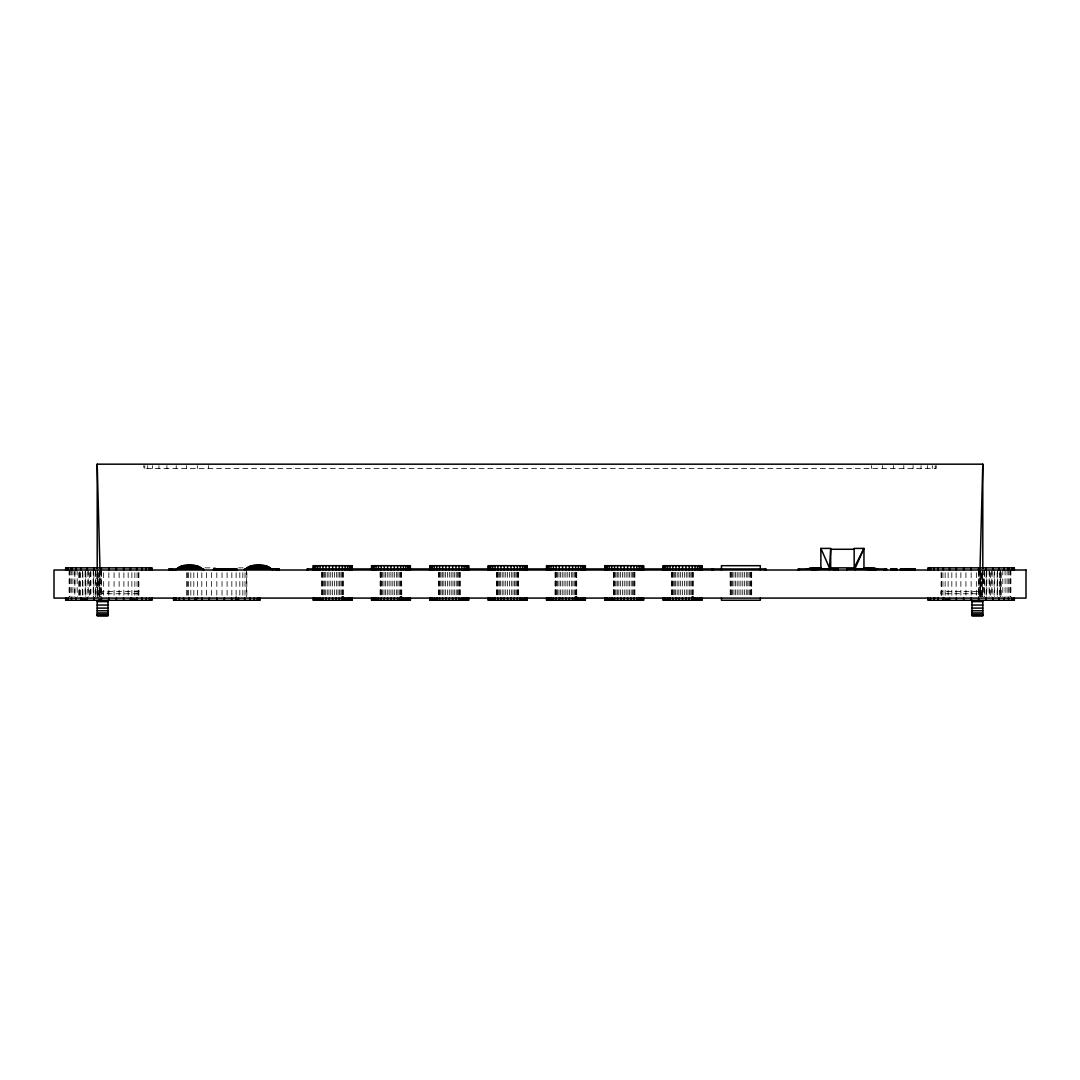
<?xml version="1.0" encoding="UTF-8"?>
<svg xmlns="http://www.w3.org/2000/svg" width="1080" height="1080" viewBox="0 0 1080 1080"><rect width="100%" height="100%" fill="white"/><g stroke="black" fill="none" stroke-linecap="round" stroke-linejoin="round"><path stroke-width="0.75" stroke-dasharray="5 3.75" d="M979.776 596.106L979.992 570.011L980.748 596.444L980.788 571.671M982.301 596.444L982.8 570.011L984.177 596.444M95.823 596.444L97.2 570.011L97.7 596.444L97.727 570.011M97.2 571.631L97.2 597.969L100.224 596.106L97.2 594.23L99.819 571.631M980.465 596.808L979.803 594.23L982.598 571.631M99.536 596.808L100.022 571.631M204.93 567.851L215.312 567.851M238.464 567.851L243.095 567.851M97.2 594.23L101.52 594.23M978.48 594.23L982.8 594.23M979.803 594.23L981.801 596.727M99.266 571.631L100.224 596.106M1010.88 570.011L1010.88 596.444M1010.637 570.011L1010.637 596.444M1009.922 570.011L1009.908 596.444M1008.734 570.011L1008.707 596.444M1007.087 570.011L1007.087 596.444M1005.089 570.011L1005.089 596.444M1002.78 570.011L1002.78 596.444M1001.16 572.711L1001.16 597.011M1000.701 572.711L1000.701 597.011M1000.35 570.011L1000.35 596.444M1000.215 570.011L1000.215 596.444M999.351 572.711L999.351 597.011M997.637 571.671L997.637 596.444M997.488 570.011L997.488 596.444M997.137 572.711L997.137 597.011M994.68 570.011L994.68 596.444M994.14 572.711L994.14 597.011M992.048 571.671L992.048 596.444M991.872 570.011L991.872 596.444M990.441 572.711L990.441 597.011M989.334 571.671L989.334 596.444M989.145 570.011L989.145 596.444M986.783 570.011L986.783 596.444M986.58 571.671L986.58 596.444M986.148 572.711L986.148 597.011M984.461 571.671L984.461 596.444M984.272 570.011L984.272 596.444M982.8 570.011L982.8 596.727M982.274 570.011L982.449 596.444M981.41 572.711L981.41 597.011M980.654 570.011L980.654 596.444M979.452 570.011L979.452 596.444M978.723 571.671L978.723 596.444M978.48 570.011L978.48 596.727M976.347 572.711L976.347 597.011M972 591.611L972 593.77M971.136 572.711L971.136 597.011M965.925 572.711L965.925 597.011M960.863 572.711L960.863 597.011M956.124 572.711L956.124 597.011M951.831 572.711L951.831 597.011M948.132 572.711L948.132 597.011M945.135 572.711L945.135 597.011M942.921 572.711L942.921 597.011M941.571 572.711L941.571 597.011M941.112 572.711L941.112 597.011M936.198 465.615L936.198 468.49L143.802 468.49L143.802 465.615M935.213 465.615L935.213 468.49M932.297 465.615L932.297 468.49M927.518 465.615L927.518 468.49M921.038 465.615L921.038 468.49M913.059 465.615L913.059 468.49M903.798 465.615L903.798 468.49M893.565 465.615L893.565 468.49M882.657 465.615L882.657 468.49M871.398 465.615L871.398 468.49M751.68 572.279L751.68 596.97M751.518 572.279L751.518 596.97M751.032 572.279L751.032 596.97M750.236 572.279L750.236 596.97M749.155 572.279L749.155 596.97M747.819 572.279L747.819 596.97M746.28 572.279L746.28 596.97M744.579 572.279L744.579 596.97M742.757 572.279L742.757 596.97M740.88 572.279L740.88 596.97M739.004 572.279L739.004 596.97M737.181 572.279L737.181 596.97M735.48 572.279L735.48 596.97M733.941 572.279L733.941 596.97M732.605 572.279L732.605 596.97M731.525 572.279L731.525 596.97M730.728 572.279L730.728 596.97M730.08 572.279L730.242 596.97M693.36 572.279L693.198 595.323M692.712 572.279L692.712 595.323M691.916 572.279L691.916 595.323M690.836 572.279L690.836 595.323M689.499 572.279L689.499 596.97M687.96 572.279L687.96 596.97M686.259 572.279L686.259 596.97M684.437 572.279L684.437 596.97M682.56 572.279L682.56 596.97M680.683 572.279L680.683 596.97M678.861 572.279L678.861 596.97M677.16 572.279L677.16 596.97M675.621 572.279L675.621 596.97M674.285 572.279L674.285 596.97M673.205 572.279L673.205 596.97M672.408 572.279L672.408 596.97M671.922 572.279L671.922 596.97M671.76 572.279L671.76 596.97M634.878 572.279L634.878 596.97M634.392 572.279L634.392 596.97M633.596 572.279L633.596 596.97M632.515 572.279L632.515 596.97M631.179 572.279L631.179 596.97M629.64 572.279L629.64 596.97M627.939 572.279L627.939 596.97M626.117 572.279L626.117 596.97M624.24 572.279L624.24 596.97M622.364 572.279L622.364 596.97M620.541 572.279L620.541 596.97M618.84 572.279L618.84 596.97M617.301 572.279L617.301 596.97M615.965 572.279L615.965 596.97M614.885 572.279L614.885 596.97M614.088 572.279L614.088 596.97M613.602 572.279L613.602 596.97M613.44 572.279L613.44 596.97M576.72 572.279L576.72 595.323M576.558 572.279L576.558 595.323M576.072 572.279L576.072 595.323M575.276 572.279L575.276 595.323M574.196 572.279L574.196 595.323M572.859 572.279L572.859 596.97M571.32 572.279L571.32 596.97M569.619 572.279L569.619 596.97M567.797 572.279L567.797 596.97M565.92 572.279L565.92 596.97M564.043 572.279L564.043 596.97M562.221 572.279L562.221 596.97M560.52 572.279L560.52 596.97M558.981 572.279L558.981 596.97M557.644 572.279L557.644 596.97M556.565 572.279L556.565 596.97M555.768 572.279L555.768 596.97M555.282 572.279L555.282 596.97M555.12 572.279L555.12 596.97M518.4 572.279L518.4 596.97M518.238 572.279L518.238 596.97M517.752 572.279L517.752 596.97M516.956 572.279L516.956 596.97M515.875 572.279L515.875 596.97M514.539 572.279L514.539 596.97M513 572.279L513 596.97M511.299 572.279L511.299 596.97M509.476 572.279L509.476 596.97M507.6 572.279L507.6 596.97M505.724 572.279L505.724 596.97M503.901 572.279L503.901 596.97M502.2 572.279L502.2 596.97M500.661 572.279L500.661 596.97M499.325 572.279L499.325 596.97M498.245 572.279L498.245 596.97M497.448 572.279L497.448 596.97M496.962 572.279L496.962 596.97M496.8 572.279L496.8 596.97M460.08 572.279L460.08 596.97M459.918 572.279L459.918 596.97M459.432 572.279L459.432 596.97M458.636 572.279L458.636 596.97M457.556 572.279L457.556 596.97M456.219 572.279L456.219 596.97M454.68 572.279L454.68 596.97M452.979 572.279L452.979 596.97M451.157 572.279L451.157 596.97M449.28 572.279L449.28 596.97M447.404 572.279L447.404 596.97M445.581 572.279L445.581 596.97M443.88 572.279L443.88 596.97M442.341 572.279L442.341 596.97M441.005 572.279L441.005 596.97M439.925 572.279L439.925 596.97M439.128 572.279L439.128 596.97M438.48 572.279L438.642 596.97M401.598 572.279L401.76 595.323M401.112 572.279L401.112 595.323M400.315 572.279L400.315 595.323M399.236 572.279L399.236 595.323M397.899 572.279L397.899 596.97M396.36 572.279L396.36 596.97M394.659 572.279L394.659 596.97M392.837 572.279L392.837 596.97M390.96 572.279L390.96 596.97M389.084 572.279L389.084 596.97M387.261 572.279L387.261 596.97M385.56 572.279L385.56 596.97M384.021 572.279L384.021 596.97M382.685 572.279L382.685 596.97M381.605 572.279L381.605 596.97M380.808 572.279L380.808 596.97M380.322 572.279L380.322 596.97M380.16 572.279L380.16 596.97M343.278 572.279L343.278 595.323M342.792 572.279L342.792 595.323M341.996 572.279L341.996 595.323M340.916 572.279L340.916 595.323M339.579 572.279L339.579 596.97M338.04 572.279L338.04 596.97M336.339 572.279L336.339 596.97M334.517 572.279L334.517 596.97M332.64 572.279L332.64 596.97M330.764 572.279L330.764 596.97M328.941 572.279L328.941 596.97M327.24 572.279L327.24 596.97M325.701 572.279L325.701 596.97M324.365 572.279L324.365 596.97M323.285 572.279L323.285 596.97M322.488 572.279L322.488 596.97M322.002 572.279L322.002 596.97M321.84 572.279L321.84 596.97M246.847 572.711L246.847 597.011M246.388 569.471L246.388 597.011M245.025 572.711L245.025 597.011M242.825 572.711L242.825 597.011M239.814 572.711L239.814 597.011M236.115 572.711L236.115 595.39M231.835 572.711L231.835 597.011M227.084 572.711L227.084 597.011M222.035 572.711L222.035 597.011M216.824 572.711L216.824 597.011M211.599 572.711L211.599 597.011M208.602 465.615L208.602 468.49M206.55 572.711L206.55 597.011M201.812 572.711L201.812 597.011M197.519 572.711L197.519 597.011M197.343 465.615L197.343 468.49M193.82 572.711L193.82 597.011M190.822 572.711L190.822 597.011M188.609 572.711L188.609 597.011M187.245 572.711L187.245 597.011M186.8 572.711L186.8 597.011M186.435 465.615L186.435 468.49M176.202 465.615L176.202 468.49M166.941 465.615L166.941 468.49M158.963 465.615L158.963 468.49M152.483 465.615L152.483 468.49M147.703 465.615L147.703 468.49M144.788 465.615L144.788 468.49M138.888 572.711L138.888 597.011M138.429 572.711L138.429 597.011M137.079 572.711L137.079 597.011M134.865 572.711L134.865 597.011M131.868 572.711L131.868 597.011M128.169 572.711L128.169 597.011M123.876 572.711L123.876 597.011M119.138 572.711L119.138 597.011M114.075 572.711L114.075 597.011M108.864 572.711L108.864 597.011M108 591.611L108 593.77M103.653 572.711L103.653 597.011M101.52 571.631L101.52 597.969M101.277 570.011L101.277 596.444M100.548 570.011L100.548 596.444M99.347 570.011L99.347 596.444M98.591 572.711L98.591 597.011M97.551 571.671L97.551 596.444M95.728 570.011L95.728 596.444M95.54 571.671L95.54 596.444M93.852 572.711L93.852 597.011M93.42 570.011L93.42 596.444M93.218 570.011L93.218 596.444M90.855 571.671L90.855 596.444M90.666 571.671L90.666 596.444M89.559 572.711L89.559 597.011M88.128 570.011L88.128 596.444M87.953 571.671L87.953 596.444M85.86 572.711L85.86 597.011M85.32 570.011L85.32 596.444M85.145 571.671L85.145 596.444M82.863 572.711L82.863 597.011M82.512 571.671L82.512 596.444M82.364 571.671L82.364 596.444M80.649 572.711L80.649 597.011M79.785 571.671L79.65 596.444M79.299 572.711L79.299 597.011M78.84 572.711L78.84 597.011M77.126 570.011L77.22 596.444M74.912 570.011L74.912 596.444M74.831 571.671L74.831 596.444M72.913 570.011L72.913 596.444M71.294 570.011L71.267 596.444M70.079 570.011L70.092 596.444M69.363 570.011L69.363 596.444M69.12 570.011L69.12 596.444M139.023 591.611L102.303 591.611L102.303 593.77L139.023 593.77L139.023 591.611M977.697 591.611L940.977 591.611L940.977 593.77L977.697 593.77L977.697 591.611"/><path stroke-width="1.5" d="M980.033 568.337L982.8 464.171L97.2 464.171L97.2 568.337M225.518 570.011L225.599 568.931L225.801 570.011L226.138 568.931L226.597 570.011L227.381 568.931L227.381 570.011L228.596 568.931L228.744 570.011L228.11 568.931L231.134 570.011M223.169 570.011L223.263 568.931L223.574 570.011L224.1 568.931L224.1 570.011L224.626 568.931L228.245 570.011L229.041 568.931L229.041 570.011L230.324 568.931L236.817 570.011L236.817 568.931L213.57 568.931L213.57 570.011L215.703 568.931L216.432 570.011L216.432 568.931L219.537 570.011L219.537 568.931L217.053 570.011L217.053 568.931L215.703 570.011L213.57 568.931M136.89 598.091L136.633 600.25L130.464 598.091L130.464 600.25M342.36 598.091L342.36 600.25L345.141 598.091L347.531 600.25L347.868 598.091L349.475 600.25L349.475 598.091M459 600.25L458.69 598.091L461.781 600.25L461.781 598.091L464.171 600.25L464.508 598.091L466.115 600.25L466.115 598.091M639.131 600.25L639.131 598.091L636.741 600.25L636.741 598.091L639.131 600.25L639.468 598.091L641.075 600.25L641.075 598.091M911.331 570.011L911.709 568.931L911.709 570.011L912.02 568.931L912.83 570.011L912.83 568.931L913.545 570.011L913.545 568.931L914.112 570.011L914.558 568.931L914.868 570.011L914.963 568.931L900.45 568.931L900.45 570.011L900.841 568.931L900.882 570.011L903.231 568.931L903.231 570.011L903.528 568.931M225.558 570.011L225.518 568.931L225.558 570.011L225.801 568.931L226.435 570.011L227.61 568.931L228.11 570.011L227.151 568.931M257.904 598.091L257.499 600.25L257.499 598.091M912.371 570.011L912.587 568.931L912.614 570.011L912.303 568.931L911.561 570.011L911.129 568.931L911.129 570.011L910.602 568.931L910.602 570.011L910.008 568.931L910.008 570.011L909.279 568.931L909.279 570.011L908.442 568.931L907.403 570.011L906.147 568.931L904.689 570.011L904.163 568.931L904.163 570.011L903.353 568.931L902.637 570.011L902.813 568.931L903.353 570.011L904.298 568.931L904.298 570.011L905.202 568.931L906.147 570.011L906.822 568.931L906.674 570.011L905.958 568.931L905.958 570.011L904.216 568.931M145.733 570.011L146.273 567.851L146.273 570.011M1008.005 570.011L1008.545 567.851L1008.545 570.011M501.647 598.091L500.945 600.25L500.945 598.091M559.967 598.091L559.264 600.25L559.264 598.091M676.607 598.091L675.905 600.25L675.905 598.091M911.196 568.931L912.074 570.011L912.371 568.931M904.271 568.931L904.163 570.011M226.138 570.011L226.53 568.931L227.151 570.011L226.597 568.931L225.95 570.011L225.95 568.931L225.315 570.011L225.315 568.931L224.626 570.011L223.479 568.931L216.904 570.011L216.904 568.931L221.346 570.011L223.479 568.931L223.83 570.011L223.83 568.931L224.329 570.011L224.329 568.931L225.774 570.011L225.801 568.931L226.166 570.011L226.138 568.931M914.963 570.011L914.868 568.931L914.382 570.011L914.382 568.931L913.775 570.011L913.775 568.931L913.032 570.011L913.194 568.931L912.343 570.011L911.952 568.931M227.016 570.011L227.489 568.931M855.36 570.011L855.36 567.851L863.96 548.411L854.172 548.411L854.172 567.851L863.96 548.411L863.96 569.255L873.369 569.673M910.845 570.011L911.331 568.931L911.196 570.011L910.17 568.931L909.738 570.011L909.738 568.931L907.24 570.011L907.295 568.931L908.942 570.011L909.077 568.931L908.307 570.011L907.47 568.931L907.403 570.011M219.038 570.011L219.537 568.931M896.319 570.011L896.818 568.931L890.851 568.931L890.851 570.011L892.985 568.931L892.985 570.011L896.818 568.931L896.818 570.011L895.064 568.931L895.064 570.011L893.727 568.931L892.917 570.011L892.229 568.931L892.229 570.011L890.851 568.931M934.74 598.091L933.728 600.25L933.728 598.091M900.841 570.011L901.382 568.931L902.138 570.011L900.882 568.931M906.822 570.011L907.403 568.931M342.36 600.25L343.548 598.091L345.141 600.25L347.531 598.091L347.531 600.25M400.68 600.25L401.868 598.091L403.461 600.25L405.851 598.091L405.851 600.25L403.461 598.091L400.68 600.25L400.68 598.091M575.64 600.25L576.828 598.091L578.421 600.25L580.811 598.091L580.811 600.25L578.421 598.091L575.64 600.25L575.64 598.091M692.28 600.25L693.468 598.091L695.061 600.25L697.451 598.091L697.451 600.25L695.061 598.091L692.28 600.25L692.28 598.091M909.077 570.011L909.738 568.931M901.976 570.011L902.637 568.931M907.24 568.931L905.202 570.011M912.074 570.011L912.074 568.931L911.952 570.011L911.547 568.931L910.737 570.011L910.845 568.931L910.318 570.011L908.942 568.931M904.271 570.011L905.121 568.931L905.283 570.011M175.541 570.011C182.358 562.977 196.722 562.977 203.526 570.011L203.526 568.931L169.061 568.931L169.061 570.011M272.592 570.011C265.761 562.964 251.343 562.964 244.512 570.011L244.512 568.931L279.045 568.931L279.045 570.011M909.779 570.011L910.737 568.931M609.35 598.091L609.35 600.25L611.496 598.091L614.52 600.25L614.52 598.091M223.182 568.931L223.412 570.011L224.559 568.931L224.559 570.011M317.75 598.091L317.75 600.25L320.004 598.091L322.92 600.25L322.92 598.091M317.75 600.25L320.139 598.091L320.139 600.25L320.004 598.091M461.781 600.25L464.171 598.091L464.171 600.25M609.35 600.25L611.739 598.091L611.739 600.25L611.496 598.091M197.573 598.091L195.169 600.25L195.169 598.091M99.36 599.859L97.2 601.614L97.2 615.83L108 615.83L108 600.25M228.596 570.011L230.351 568.931L232.538 570.011L236.817 568.931M277.965 570.011L277.965 568.931L275.819 570.011L279.045 568.931M886.586 570.011L886.586 568.931L883.899 570.011L885.505 568.931L885.505 570.011M228.744 568.931L229.554 570.011L229.554 568.931L231.039 570.011L234.468 568.931L234.468 570.011L231.039 568.931L230.324 570.011L230.351 568.931M101.52 600.25L97.2 601.614L108 601.614M833.76 570.011L838.08 568.931L838.08 570.011M829.453 569.255L806.544 568.823L820.867 567.851M811.404 569.673L820.867 569.255L820.867 548.411L830.696 548.411L830.696 567.851M271.269 569.147L277.965 568.931M854.172 549.274L830.696 549.274L829.453 570.011M182.52 565.826L196.547 565.826M251.492 565.826L265.613 565.826M180.9 566.204L198.167 566.204M249.872 566.204L267.233 566.204M179.347 566.838L199.719 566.838M248.319 566.838L268.785 566.838M177.917 567.702L201.15 567.702M246.888 567.702L270.216 567.702M855.36 567.851L829.453 567.851L820.867 548.411M863.96 567.851L878.189 568.823L863.96 568.823L876.501 569.687M809.703 568.094L820.867 568.094M863.96 568.094L875.029 568.094M176.648 568.769L202.433 568.769M245.606 568.769L271.485 568.769M806.544 568.823L820.867 568.823M838.08 568.931L798.107 568.931L798.107 570.011M886.586 568.931L846.747 568.931L846.747 570.011M855.36 569.255L863.96 569.255M972 601.614L982.8 601.614L982.8 615.83L972 615.83L972 600.25M97.2 605.03L108 605.03M972 605.03L982.8 605.03M97.2 608.108L108 608.108M972 608.108L982.8 608.108M97.2 610.767L108 610.767M972 610.767L982.8 610.767M97.2 612.927L108 612.927M972 612.927L982.8 612.927M97.2 614.52L108 614.52M972 614.52L982.8 614.52M97.2 615.492L108 615.492M972 615.492L982.8 615.492M174.528 570.011L169.061 568.931L171.288 570.011L170.141 568.931L170.141 570.011M170.141 568.931L173.07 569.66M978.48 600.25L982.8 601.614M900.45 568.931L902.799 570.011L902.138 568.931M232.538 570.011L231.134 568.931L231.107 570.011M236.061 598.091L238.464 600.25L238.464 598.091M906.674 568.931L907.47 570.011M903.744 570.011L902.799 568.931M934.268 570.011L933.728 567.851L933.728 570.011M71.996 570.011L71.456 567.851L71.456 570.011M175.73 598.091L176.135 600.25L176.135 598.091M943.366 600.25L943.11 598.091L949.536 600.25L949.536 598.091M81.095 600.25L80.838 598.091L87.264 600.25L87.264 598.091M97.2 464.171L99.968 568.337M1014.336 570.011L1014.336 567.851L927.936 567.851L927.936 570.011M1014.336 598.091L1014.336 600.25L927.936 600.25L927.936 598.091M1013.675 567.851L1013.675 570.011M1013.675 598.091L1013.675 600.25M1011.731 567.851L1011.731 570.011M1011.731 598.091L1011.731 600.25M1008.545 598.091L1008.545 600.25M1004.225 567.851L1004.225 570.011M1004.225 598.091L1004.225 600.25M998.905 567.851L998.905 570.011M998.905 598.091L998.905 600.25M992.736 567.851L992.736 570.011M992.736 598.091L992.736 600.25M985.905 567.851L985.905 570.011M985.905 598.091L985.905 600.25M982.8 464.171L982.8 568.337M978.642 567.851L978.642 570.011M978.642 598.091L978.642 600.25M971.136 567.851L971.136 570.011M971.136 598.091L971.136 600.25M963.63 567.851L963.63 570.011M963.63 598.091L963.63 600.25M956.367 567.851L956.367 570.011M956.367 598.091L956.367 600.25M949.536 567.851L949.536 570.011M943.366 567.851L943.366 570.011M938.048 567.851L938.048 570.011M938.048 598.091L938.048 600.25M930.542 567.851L930.542 570.011M930.542 598.091L930.542 600.25M928.598 567.851L928.598 570.011M928.598 598.091L928.598 600.25M914.868 568.931L914.774 570.011M912.303 568.931L912.343 570.011M911.561 568.931L911.547 570.011M908.442 568.931L908.307 570.011M906.147 568.931L906.174 570.011M799.187 568.931L799.187 570.011M766.139 570.011L766.139 568.931L307.044 568.931L307.044 570.011M765.059 568.931L765.059 570.011M760.32 570.011L760.32 565.691L721.44 565.691L721.44 570.011M760.32 598.091L760.32 600.25L721.44 600.25L721.44 598.091M712.8 568.931L712.8 570.011M711.72 568.931L711.72 570.011M702 570.011L702 565.691L663.12 565.691L663.12 570.011M702 598.091L702 600.25L663.12 600.25L663.12 598.091M701.703 565.691L701.703 570.011M701.703 598.091L701.703 600.25M700.826 565.691L700.826 570.011M700.826 598.091L700.826 600.25M699.395 565.691L699.395 570.011M699.395 598.091L699.395 600.25M697.451 565.691L697.451 570.011M695.061 565.691L695.061 570.011M695.061 598.091L695.061 600.25M693.198 596.97L693.36 600.25M692.712 596.97L692.712 600.25M692.28 565.691L692.28 570.011M691.916 596.97L691.916 600.25M689.216 565.691L689.216 570.011M689.216 598.091L689.216 600.25M685.935 565.691L685.935 570.011M685.935 598.091L685.935 600.25M682.56 565.691L682.56 570.011M682.56 598.091L682.56 600.25M679.185 565.691L679.185 570.011M679.185 598.091L679.185 600.25M675.905 565.691L675.905 570.011M672.84 565.691L672.84 570.011M672.84 598.091L672.84 600.25M670.059 565.691L670.059 570.011M667.67 565.691L667.67 570.011M665.726 565.691L665.726 570.011M665.726 598.091L665.726 600.25M664.295 565.691L664.295 570.011M664.295 598.091L664.295 600.25M663.417 565.691L663.417 570.011M663.417 598.091L663.417 600.25M643.68 570.011L643.68 565.691L604.8 565.691L604.8 570.011M643.68 598.091L643.68 600.25L604.8 600.25L604.8 598.091M643.383 565.691L643.383 570.011M643.383 598.091L643.383 600.25M642.506 565.691L642.506 570.011M642.506 598.091L642.506 600.25M641.075 565.691L641.075 570.011M639.131 565.691L639.131 570.011M636.741 565.691L636.741 570.011M633.96 565.691L633.96 570.011M633.96 598.091L633.96 600.25M630.895 565.691L630.895 570.011M630.895 598.091L630.895 600.25M627.615 565.691L627.615 570.011M627.615 598.091L627.615 600.25M624.24 565.691L624.24 570.011M624.24 598.091L624.24 600.25M620.865 565.691L620.865 570.011M620.865 598.091L620.865 600.25M617.585 565.691L617.585 570.011M617.585 598.091L617.585 600.25M614.52 565.691L614.52 570.011M611.739 565.691L611.739 570.011M609.35 565.691L609.35 570.011M607.406 565.691L607.406 570.011M607.406 598.091L607.406 600.25M605.975 565.691L605.975 570.011M605.975 598.091L605.975 600.25M605.097 565.691L605.097 570.011M605.097 598.091L605.097 600.25M585.36 570.011L585.36 565.691L546.48 565.691L546.48 570.011M585.36 598.091L585.36 600.25L546.48 600.25L546.48 598.091M585.063 565.691L585.063 570.011M585.063 598.091L585.063 600.25M584.186 565.691L584.186 570.011M584.186 598.091L584.186 600.25M582.755 565.691L582.755 570.011M582.755 598.091L582.755 600.25M580.811 565.691L580.811 570.011M578.421 565.691L578.421 570.011M578.421 598.091L578.421 600.25M576.72 596.97L576.72 600.25M576.558 596.97L576.558 600.25M576.072 596.97L576.072 600.25M575.64 565.691L575.64 570.011M575.276 596.97L575.276 600.25M572.576 565.691L572.576 570.011M572.576 598.091L572.576 600.25M569.295 565.691L569.295 570.011M569.295 598.091L569.295 600.25M565.92 565.691L565.92 570.011M565.92 598.091L565.92 600.25M562.545 565.691L562.545 570.011M562.545 598.091L562.545 600.25M559.264 565.691L559.264 570.011M556.2 565.691L556.2 570.011M556.2 598.091L556.2 600.25M553.419 565.691L553.419 570.011M551.03 565.691L551.03 570.011M549.086 565.691L549.086 570.011M549.086 598.091L549.086 600.25M547.655 565.691L547.655 570.011M547.655 598.091L547.655 600.25M546.777 565.691L546.777 570.011M546.777 598.091L546.777 600.25M527.04 570.011L527.04 565.691L488.16 565.691L488.16 570.011M527.04 598.091L527.04 600.25L488.16 600.25L488.16 598.091M526.743 565.691L526.743 570.011M526.743 598.091L526.743 600.25M525.865 565.691L525.865 570.011M525.865 598.091L525.865 600.25M524.435 565.691L524.435 570.011M524.435 598.091L524.435 600.25M522.49 565.691L522.49 570.011M520.101 565.691L520.101 570.011M517.32 565.691L517.32 570.011M517.32 598.091L517.32 600.25M514.256 565.691L514.256 570.011M514.256 598.091L514.256 600.25M510.975 565.691L510.975 570.011M510.975 598.091L510.975 600.25M507.6 565.691L507.6 570.011M507.6 598.091L507.6 600.25M504.225 565.691L504.225 570.011M504.225 598.091L504.225 600.25M500.945 565.691L500.945 570.011M497.88 565.691L497.88 570.011M497.88 598.091L497.88 600.25M495.099 565.691L495.099 570.011M492.71 565.691L492.71 570.011M490.765 565.691L490.765 570.011M490.765 598.091L490.765 600.25M489.335 565.691L489.335 570.011M489.335 598.091L489.335 600.25M488.457 565.691L488.457 570.011M488.457 598.091L488.457 600.25M468.72 570.011L468.72 565.691L429.84 565.691L429.84 570.011M468.72 598.091L468.72 600.25L429.84 600.25L429.84 598.091M468.423 565.691L468.423 570.011M468.423 598.091L468.423 600.25M467.546 565.691L467.546 570.011M467.546 598.091L467.546 600.25M466.115 565.691L466.115 570.011M464.171 565.691L464.171 570.011M461.781 565.691L461.781 570.011M459 565.691L459 570.011M455.936 565.691L455.936 570.011M455.936 598.091L455.936 600.25M452.655 565.691L452.655 570.011M452.655 598.091L452.655 600.25M449.28 565.691L449.28 570.011M449.28 598.091L449.28 600.25M445.905 565.691L445.905 570.011M445.905 598.091L445.905 600.25M442.625 565.691L442.625 570.011M442.625 598.091L442.625 600.25M439.56 565.691L439.56 570.011M439.56 598.091L439.56 600.25M436.779 565.691L436.779 570.011M434.389 565.691L434.389 570.011M432.445 565.691L432.445 570.011M432.445 598.091L432.445 600.25M431.014 565.691L431.014 570.011M431.014 598.091L431.014 600.25M430.137 565.691L430.137 570.011M430.137 598.091L430.137 600.25M410.4 570.011L410.4 565.691L371.52 565.691L371.52 570.011M410.4 598.091L410.4 600.25L371.52 600.25L371.52 598.091M410.103 565.691L410.103 570.011M410.103 598.091L410.103 600.25M409.226 565.691L409.226 570.011M409.226 598.091L409.226 600.25M407.795 565.691L407.795 570.011M407.795 598.091L407.795 600.25M405.851 565.691L405.851 570.011M403.461 565.691L403.461 570.011M403.461 598.091L403.461 600.25M401.76 596.97L401.598 600.25M401.112 596.97L401.112 600.25M400.68 565.691L400.68 570.011M400.315 596.97L400.315 600.25M397.615 565.691L397.615 570.011M397.615 598.091L397.615 600.25M394.335 565.691L394.335 570.011M394.335 598.091L394.335 600.25M390.96 565.691L390.96 570.011M390.96 598.091L390.96 600.25M387.585 565.691L387.585 570.011M387.585 598.091L387.585 600.25M384.305 565.691L384.305 570.011M384.305 598.091L384.305 600.25M381.24 565.691L381.24 570.011M381.24 598.091L381.24 600.25M378.459 565.691L378.459 570.011M376.07 565.691L376.07 570.011M374.126 565.691L374.126 570.011M374.126 598.091L374.126 600.25M372.695 565.691L372.695 570.011M372.695 598.091L372.695 600.25M371.817 565.691L371.817 570.011M371.817 598.091L371.817 600.25M352.08 570.011L352.08 565.691L313.2 565.691L313.2 570.011M352.08 598.091L352.08 600.25L313.2 600.25L313.2 598.091M351.783 565.691L351.783 570.011M351.783 598.091L351.783 600.25M350.906 565.691L350.906 570.011M350.906 598.091L350.906 600.25M349.475 565.691L349.475 570.011M347.531 565.691L347.531 570.011M345.141 565.691L345.141 570.011M345.141 598.091L345.141 600.25M343.278 596.97L343.278 600.25M342.792 596.97L342.792 600.25M342.36 565.691L342.36 570.011M341.996 596.97L341.996 600.25M339.296 565.691L339.296 570.011M339.296 598.091L339.296 600.25M336.015 565.691L336.015 570.011M336.015 598.091L336.015 600.25M332.64 565.691L332.64 570.011M332.64 598.091L332.64 600.25M329.265 565.691L329.265 570.011M329.265 598.091L329.265 600.25M325.985 565.691L325.985 570.011M325.985 598.091L325.985 600.25M322.92 565.691L322.92 570.011M320.139 565.691L320.139 570.011M317.75 565.691L317.75 570.011M315.806 565.691L315.806 570.011M315.806 598.091L315.806 600.25M314.375 565.691L314.375 570.011M314.375 598.091L314.375 600.25M313.497 565.691L313.497 570.011M313.497 598.091L313.497 600.25M308.124 568.931L308.124 570.011M260.104 598.091L260.104 600.25L173.529 600.25L173.529 598.091M259.457 598.091L259.457 600.25M254.313 598.091L254.313 600.25M249.98 598.091L249.98 600.25M244.647 598.091L244.647 600.25M236.115 597.011L236.115 600.25M231.62 598.091L231.62 600.25M228.191 568.931L227.489 570.011L227.61 568.931M226.597 568.931L226.53 570.011L226.435 568.931M224.329 598.091L224.329 600.25M223.574 568.931L223.574 570.011M223.479 568.931L223.479 570.011M216.824 598.091L216.824 600.25M209.304 598.091L209.304 600.25M202.014 598.091L202.014 600.25M188.987 598.091L188.987 600.25M183.654 598.091L183.654 600.25M179.321 598.091L179.321 600.25M174.177 598.091L174.177 600.25M152.064 570.011L152.064 567.851L65.664 567.851L65.664 570.011M152.064 598.091L152.064 600.25L65.664 600.25L65.664 598.091M151.403 567.851L151.403 570.011M151.403 598.091L151.403 600.25M149.459 567.851L149.459 570.011M149.459 598.091L149.459 600.25M146.273 598.091L146.273 600.25M141.953 567.851L141.953 570.011M141.953 598.091L141.953 600.25M136.633 567.851L136.633 570.011M130.464 567.851L130.464 570.011M123.633 567.851L123.633 570.011M123.633 598.091L123.633 600.25M116.37 567.851L116.37 570.011M116.37 598.091L116.37 600.25M108.864 567.851L108.864 570.011M108.864 598.091L108.864 600.25M101.358 567.851L101.358 570.011M101.358 598.091L101.358 600.25M94.095 567.851L94.095 570.011M94.095 598.091L94.095 600.25M87.264 567.851L87.264 570.011M81.095 567.851L81.095 570.011M75.776 567.851L75.776 570.011M75.776 598.091L75.776 600.25M71.456 598.091L71.456 600.25M68.27 567.851L68.27 570.011M68.27 598.091L68.27 600.25M66.326 567.851L66.326 570.011M66.326 598.091L66.326 600.25M912.614 568.931L912.587 570.011L912.587 568.931M378.459 598.091L376.07 600.25L376.07 598.091L378.459 600.25L378.459 598.091M436.779 598.091L434.389 600.25L434.389 598.091L436.779 600.25L436.779 598.091M495.099 598.091L492.71 600.25L492.71 598.091L495.099 600.25L495.099 598.091M522.49 598.091L520.101 600.25L520.101 598.091L522.49 600.25L522.49 598.091M553.419 598.091L551.03 600.25L551.03 598.091L553.419 600.25L553.419 598.091M670.059 598.091L667.67 600.25L667.67 598.091L670.059 600.25L670.059 598.091M222.71 568.931L217.985 570.011L217.985 568.931L222.71 570.011L222.71 568.931M1026 570.011L54 570.011L54 598.091L1026 598.091L1026 570.011M223.182 570.011L223.169 568.931L223.263 570.011M910.318 570.011L910.318 568.931L910.17 570.011M215.703 570.011L215.703 568.931L215.622 570.011"/></g></svg>
